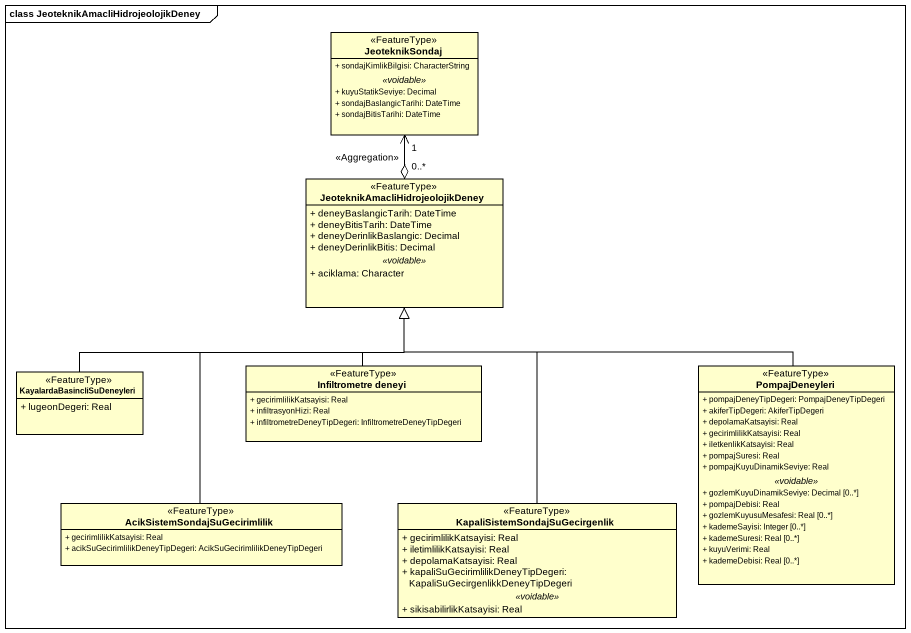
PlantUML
@startuml
mainframe class JeoteknikAmacliHidrojeolojikDeney
hide circle
hide empty members
skinparam classAttributeIconSize 0
class JeoteknikSondaj <<FeatureType>> {
  + sondajKimlikBilgisi: CharacterString
  .. <<voidable>> ..
  + kuyuStatikSeviye: Decimal
  + sondajBaslangicTarihi: DateTime
  + sondajBitisTarihi: DateTime
}
class "JeoteknikAmacliHidrojeolojikDeney" as JeoteknikAmacliHidrojeolojik <<FeatureType>> {
  + deneyBaslangicTarih: DateTime
  + deneyBitisTarih: DateTime
  + deneyDerinlikBaslangic: Decimal
  + deneyDerinlikBitis: Decimal
  .. <<voidable>> ..
  + aciklama: Character
}
class KayalardaBasincliSuDeneyleri <<FeatureType>> {
  + lugeonDegeri: Real
}
class "Infiltrometre deneyi" as Infiltrometre_deneyi <<FeatureType>> {
  + gecirimlilikKatsayisi: Real
  + infiltrasyonHizi: Real
  + infiltrometreDeneyTipDegeri: InfiltrometreDeneyTipDegeri
}
class PompajDeneyleri <<FeatureType>> {
  + pompajDeneyTipDegeri: PompajDeneyTipDegeri
  + akiferTipDegeri: AkiferTipDegeri
  + depolamaKatsayisi: Real
  + gecirimlilikKatsayisi: Real
  + iletkenlikKatsayisi: Real
  + pompajSuresi: Real
  + pompajKuyuDinamikSeviye: Real
  .. <<voidable>> ..
  + gozlemKuyuDinamikSeviye: Decimal [0..*]
  + pompajDebisi: Real
  + gozlemKuyusuMesafesi: Real [0..*]
  + kademeSayisi: Integer [0..*]
  + kademeSuresi: Real [0..*]
  + kuyuVerimi: Real
  + kademeDebisi: Real [0..*]
}
class "AcikSistemSondajSuGecirimlilik" as AcikSistemSondajSuGecirimlil <<FeatureType>> {
  + gecirimlilikKatsayisi: Real
  + acikSuGecirimlilikDeneyTipDegeri: AcikSuGecirimlilikDeneyTipDegeri
}
class "KapaliSistemSondajSuGecirgenlik" as KapaliSistemSondajSuGecirgen <<FeatureType>> {
  + gecirimlilikKatsayisi: Real
  + iletimlilikKatsayisi: Real
  + depolamaKatsayisi: Real
  + kapaliSuGecirimlilikDeneyTipDegeri: KapaliSuGecirgenlikkDeneyTipDegeri
  .. <<voidable>> ..
  + sikisabilirlikKatsayisi: Real
}
JeoteknikAmacliHidrojeolojik "0..*" o-up-> "1" JeoteknikSondaj : <<Aggregation>>
KayalardaBasincliSuDeneyleri -right-|> JeoteknikAmacliHidrojeolojik
Infiltrometre_deneyi -up-|> JeoteknikAmacliHidrojeolojik
PompajDeneyleri -left-|> JeoteknikAmacliHidrojeolojik
AcikSistemSondajSuGecirimlil -up-|> JeoteknikAmacliHidrojeolojik
KapaliSistemSondajSuGecirgen -up-|> JeoteknikAmacliHidrojeolojik
@enduml
